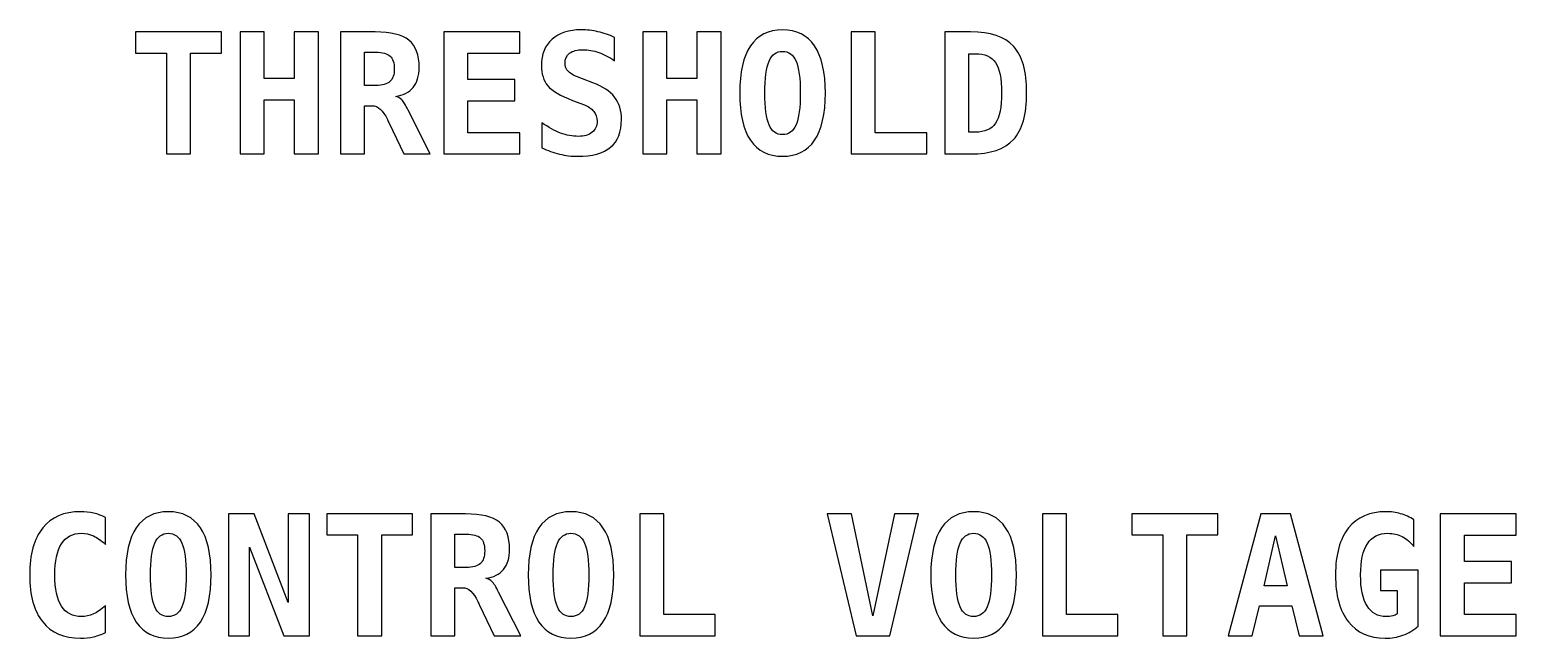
# Model space of a CAD drawing. Header units: centimetres. Extents: x -11.39 to -9.19, y -15.52 to -14.23.
# Drawn here: x -9.975 to -9.191, y -15.264 to -14.944 of the extents above; entities that cross this region are included whole.
import ezdxf

# ---------------------------------------------------------------- set-up
doc = ezdxf.new("R2010")
doc.units = ezdxf.units.CM
doc.header["$MEASUREMENT"] = 0
doc.layers.add('Layer 1', color=7, linetype='Continuous')

msp = doc.modelspace()

# ---------------------------------------------------------------- linework, layer by layer
at = {"layer": 'Layer 1', "color": 250}
for points, knots in [([(-9.89065, -15.0091), (-9.89065, -15.0091), (-9.90334, -15.0091), (-9.90334, -15.0091), (-9.90334, -15.0091), (-9.90334, -15.0091), (-9.90334, -14.95592), (-9.90334, -14.95592), (-9.90334, -14.95592), (-9.90334, -14.95592), (-9.91966, -14.95592), (-9.91966, -14.95592), (-9.91966, -14.95592), (-9.91966, -14.95592), (-9.91966, -14.94481), (-9.91966, -14.94481), (-9.91966, -14.94481), (-9.91966, -14.94481), (-9.87433, -14.94481), (-9.87433, -14.94481), (-9.87433, -14.94481), (-9.87433, -14.94481), (-9.87433, -14.95592), (-9.87433, -14.95592), (-9.87433, -14.95592), (-9.87433, -14.95592), (-9.89065, -14.95592), (-9.89065, -14.95592), (-9.89065, -14.95592), (-9.89065, -14.95592), (-9.89065, -15.0091), (-9.89065, -15.0091)], [0, 0, 0, 0, 0.125, 0.125, 0.125, 0.125, 0.25, 0.25, 0.25, 0.25, 0.375, 0.375, 0.375, 0.375, 0.5, 0.5, 0.5, 0.5, 0.625, 0.625, 0.625, 0.625, 0.75, 0.75, 0.75, 0.75, 0.875, 0.875, 0.875, 0.875, 1, 1, 1, 1]), ([(-9.86456, -14.94481), (-9.86456, -14.94481), (-9.85186, -14.94481), (-9.85186, -14.94481), (-9.85186, -14.94481), (-9.85186, -14.94481), (-9.85186, -14.96931), (-9.85186, -14.96931), (-9.85186, -14.96931), (-9.85186, -14.96931), (-9.83595, -14.96931), (-9.83595, -14.96931), (-9.83595, -14.96931), (-9.83595, -14.96931), (-9.83595, -14.94481), (-9.83595, -14.94481), (-9.83595, -14.94481), (-9.83595, -14.94481), (-9.82325, -14.94481), (-9.82325, -14.94481), (-9.82325, -14.94481), (-9.82325, -14.94481), (-9.82325, -15.0091), (-9.82325, -15.0091), (-9.82325, -15.0091), (-9.82325, -15.0091), (-9.83595, -15.0091), (-9.83595, -15.0091), (-9.83595, -15.0091), (-9.83595, -15.0091), (-9.83595, -14.98051), (-9.83595, -14.98051), (-9.83595, -14.98051), (-9.83595, -14.98051), (-9.85186, -14.98051), (-9.85186, -14.98051), (-9.85186, -14.98051), (-9.85186, -14.98051), (-9.85186, -15.0091), (-9.85186, -15.0091), (-9.85186, -15.0091), (-9.85186, -15.0091), (-9.86456, -15.0091), (-9.86456, -15.0091), (-9.86456, -15.0091), (-9.86456, -15.0091), (-9.86456, -14.94481), (-9.86456, -14.94481)], [0, 0, 0, 0, 0.083333, 0.083333, 0.083333, 0.083333, 0.166667, 0.166667, 0.166667, 0.166667, 0.25, 0.25, 0.25, 0.25, 0.333333, 0.333333, 0.333333, 0.333333, 0.416667, 0.416667, 0.416667, 0.416667, 0.5, 0.5, 0.5, 0.5, 0.583333, 0.583333, 0.583333, 0.583333, 0.666667, 0.666667, 0.666667, 0.666667, 0.75, 0.75, 0.75, 0.75, 0.833333, 0.833333, 0.833333, 0.833333, 0.916667, 0.916667, 0.916667, 0.916667, 1, 1, 1, 1]), ([(-9.78261, -14.97875), (-9.78135, -14.979), (-9.78025, -14.9796), (-9.77932, -14.98054), (-9.77932, -14.98054), (-9.77838, -14.98147), (-9.77725, -14.98329), (-9.7759, -14.98598), (-9.7759, -14.98598), (-9.7759, -14.98598), (-9.76425, -15.0091), (-9.76425, -15.0091), (-9.76425, -15.0091), (-9.76425, -15.0091), (-9.77822, -15.0091), (-9.77822, -15.0091), (-9.77822, -15.0091), (-9.77822, -15.0091), (-9.78596, -14.99287), (-9.78596, -14.99287), (-9.78596, -14.99287), (-9.7862, -14.99242), (-9.78651, -14.99179), (-9.78688, -14.99098), (-9.78688, -14.99098), (-9.78914, -14.98613), (-9.79181, -14.9837), (-9.79489, -14.9837), (-9.79489, -14.9837), (-9.79489, -14.9837), (-9.79893, -14.9837), (-9.79893, -14.9837), (-9.79893, -14.9837), (-9.79893, -14.9837), (-9.79893, -15.0091), (-9.79893, -15.0091), (-9.79893, -15.0091), (-9.79893, -15.0091), (-9.81163, -15.0091), (-9.81163, -15.0091), (-9.81163, -15.0091), (-9.81163, -15.0091), (-9.81163, -14.94481), (-9.81163, -14.94481), (-9.81163, -14.94481), (-9.81163, -14.94481), (-9.79328, -14.94481), (-9.79328, -14.94481), (-9.79328, -14.94481), (-9.78502, -14.94481), (-9.77909, -14.94628), (-9.77548, -14.9492), (-9.77548, -14.9492), (-9.77188, -14.95213), (-9.77008, -14.95689), (-9.77008, -14.96351), (-9.77008, -14.96351), (-9.77008, -14.96792), (-9.77115, -14.97144), (-9.77331, -14.97406), (-9.77331, -14.97406), (-9.77546, -14.97666), (-9.77856, -14.97823), (-9.78261, -14.97875)], [0, 0, 0, 0, 0.0625, 0.0625, 0.0625, 0.0625, 0.125, 0.125, 0.125, 0.125, 0.1875, 0.1875, 0.1875, 0.1875, 0.25, 0.25, 0.25, 0.25, 0.3125, 0.3125, 0.3125, 0.3125, 0.375, 0.375, 0.375, 0.375, 0.4375, 0.4375, 0.4375, 0.4375, 0.5, 0.5, 0.5, 0.5, 0.5625, 0.5625, 0.5625, 0.5625, 0.625, 0.625, 0.625, 0.625, 0.6875, 0.6875, 0.6875, 0.6875, 0.75, 0.75, 0.75, 0.75, 0.8125, 0.8125, 0.8125, 0.8125, 0.875, 0.875, 0.875, 0.875, 0.9375, 0.9375, 0.9375, 0.9375, 1, 1, 1, 1]), ([(-9.71699, -15.0091), (-9.71699, -15.0091), (-9.75704, -15.0091), (-9.75704, -15.0091), (-9.75704, -15.0091), (-9.75704, -15.0091), (-9.75704, -14.94481), (-9.75704, -14.94481), (-9.75704, -14.94481), (-9.75704, -14.94481), (-9.71699, -14.94481), (-9.71699, -14.94481), (-9.71699, -14.94481), (-9.71699, -14.94481), (-9.71699, -14.95601), (-9.71699, -14.95601), (-9.71699, -14.95601), (-9.71699, -14.95601), (-9.74434, -14.95601), (-9.74434, -14.95601), (-9.74434, -14.95601), (-9.74434, -14.95601), (-9.74434, -14.96987), (-9.74434, -14.96987), (-9.74434, -14.96987), (-9.74434, -14.96987), (-9.71957, -14.96987), (-9.71957, -14.96987), (-9.71957, -14.96987), (-9.71957, -14.96987), (-9.71957, -14.98107), (-9.71957, -14.98107), (-9.71957, -14.98107), (-9.71957, -14.98107), (-9.74434, -14.98107), (-9.74434, -14.98107), (-9.74434, -14.98107), (-9.74434, -14.98107), (-9.74434, -14.9979), (-9.74434, -14.9979), (-9.74434, -14.9979), (-9.74434, -14.9979), (-9.71699, -14.9979), (-9.71699, -14.9979), (-9.71699, -14.9979), (-9.71699, -14.9979), (-9.71699, -15.0091), (-9.71699, -15.0091)], [0, 0, 0, 0, 0.083333, 0.083333, 0.083333, 0.083333, 0.166667, 0.166667, 0.166667, 0.166667, 0.25, 0.25, 0.25, 0.25, 0.333333, 0.333333, 0.333333, 0.333333, 0.416667, 0.416667, 0.416667, 0.416667, 0.5, 0.5, 0.5, 0.5, 0.583333, 0.583333, 0.583333, 0.583333, 0.666667, 0.666667, 0.666667, 0.666667, 0.75, 0.75, 0.75, 0.75, 0.833333, 0.833333, 0.833333, 0.833333, 0.916667, 0.916667, 0.916667, 0.916667, 1, 1, 1, 1]), ([(-9.68922, -14.98089), (-9.69561, -14.97845), (-9.69995, -14.97588), (-9.70223, -14.97321), (-9.70223, -14.97321), (-9.70449, -14.97052), (-9.70562, -14.96692), (-9.70562, -14.96237), (-9.70562, -14.96237), (-9.70562, -14.95655), (-9.70376, -14.95197), (-9.70002, -14.94865), (-9.70002, -14.94865), (-9.69629, -14.94531), (-9.69118, -14.94365), (-9.68465, -14.94365), (-9.68465, -14.94365), (-9.6817, -14.94365), (-9.67874, -14.94399), (-9.67579, -14.94466), (-9.67579, -14.94466), (-9.67282, -14.94534), (-9.66989, -14.94632), (-9.667, -14.94765), (-9.667, -14.94765), (-9.667, -14.94765), (-9.667, -14.96005), (-9.667, -14.96005), (-9.667, -14.96005), (-9.66973, -14.95813), (-9.67249, -14.95667), (-9.6753, -14.95566), (-9.6753, -14.95566), (-9.67812, -14.95466), (-9.6809, -14.95416), (-9.68366, -14.95416), (-9.68366, -14.95416), (-9.68674, -14.95416), (-9.68909, -14.95477), (-9.69072, -14.95601), (-9.69072, -14.95601), (-9.69235, -14.95724), (-9.69317, -14.95901), (-9.69317, -14.9613), (-9.69317, -14.9613), (-9.69317, -14.96308), (-9.69257, -14.96455), (-9.69138, -14.96571), (-9.69138, -14.96571), (-9.69019, -14.96687), (-9.68771, -14.96817), (-9.68391, -14.96956), (-9.68391, -14.96956), (-9.68391, -14.96956), (-9.67845, -14.97163), (-9.67845, -14.97163), (-9.67845, -14.97163), (-9.67329, -14.97353), (-9.66948, -14.97604), (-9.66704, -14.97917), (-9.66704, -14.97917), (-9.6646, -14.9823), (-9.66338, -14.98624), (-9.66338, -14.99101), (-9.66338, -14.99101), (-9.66338, -14.9975), (-9.66529, -15.00234), (-9.66913, -15.00554), (-9.66913, -15.00554), (-9.67296, -15.00875), (-9.67876, -15.01035), (-9.6865, -15.01035), (-9.6865, -15.01035), (-9.68969, -15.01035), (-9.69288, -15.00997), (-9.69608, -15.0092), (-9.69608, -15.0092), (-9.69927, -15.00844), (-9.70238, -15.00732), (-9.70536, -15.00582), (-9.70536, -15.00582), (-9.70536, -15.00582), (-9.70536, -14.99268), (-9.70536, -14.99268), (-9.70536, -14.99268), (-9.70198, -14.99509), (-9.69869, -14.9969), (-9.69553, -14.99808), (-9.69553, -14.99808), (-9.69235, -14.99925), (-9.68922, -14.99984), (-9.68612, -14.99984), (-9.68612, -14.99984), (-9.68299, -14.99984), (-9.68056, -14.99913), (-9.67884, -14.99771), (-9.67884, -14.99771), (-9.67712, -14.99628), (-9.67626, -14.9943), (-9.67626, -14.99174), (-9.67626, -14.99174), (-9.67626, -14.98982), (-9.67683, -14.98813), (-9.67798, -14.98669), (-9.67798, -14.98669), (-9.67912, -14.98523), (-9.68078, -14.98408), (-9.68297, -14.98326), (-9.68297, -14.98326), (-9.68297, -14.98326), (-9.68922, -14.98089), (-9.68922, -14.98089)], [0, 0, 0, 0, 0.035714, 0.035714, 0.035714, 0.035714, 0.071429, 0.071429, 0.071429, 0.071429, 0.107143, 0.107143, 0.107143, 0.107143, 0.142857, 0.142857, 0.142857, 0.142857, 0.178571, 0.178571, 0.178571, 0.178571, 0.214286, 0.214286, 0.214286, 0.214286, 0.25, 0.25, 0.25, 0.25, 0.285714, 0.285714, 0.285714, 0.285714, 0.321429, 0.321429, 0.321429, 0.321429, 0.357143, 0.357143, 0.357143, 0.357143, 0.392857, 0.392857, 0.392857, 0.392857, 0.428571, 0.428571, 0.428571, 0.428571, 0.464286, 0.464286, 0.464286, 0.464286, 0.5, 0.5, 0.5, 0.5, 0.535714, 0.535714, 0.535714, 0.535714, 0.571429, 0.571429, 0.571429, 0.571429, 0.607143, 0.607143, 0.607143, 0.607143, 0.642857, 0.642857, 0.642857, 0.642857, 0.678571, 0.678571, 0.678571, 0.678571, 0.714286, 0.714286, 0.714286, 0.714286, 0.75, 0.75, 0.75, 0.75, 0.785714, 0.785714, 0.785714, 0.785714, 0.821429, 0.821429, 0.821429, 0.821429, 0.857143, 0.857143, 0.857143, 0.857143, 0.892857, 0.892857, 0.892857, 0.892857, 0.928571, 0.928571, 0.928571, 0.928571, 0.964286, 0.964286, 0.964286, 0.964286, 1, 1, 1, 1]), ([(-9.6522, -14.94481), (-9.6522, -14.94481), (-9.6395, -14.94481), (-9.6395, -14.94481), (-9.6395, -14.94481), (-9.6395, -14.94481), (-9.6395, -14.96931), (-9.6395, -14.96931), (-9.6395, -14.96931), (-9.6395, -14.96931), (-9.62359, -14.96931), (-9.62359, -14.96931), (-9.62359, -14.96931), (-9.62359, -14.96931), (-9.62359, -14.94481), (-9.62359, -14.94481), (-9.62359, -14.94481), (-9.62359, -14.94481), (-9.61089, -14.94481), (-9.61089, -14.94481), (-9.61089, -14.94481), (-9.61089, -14.94481), (-9.61089, -15.0091), (-9.61089, -15.0091), (-9.61089, -15.0091), (-9.61089, -15.0091), (-9.62359, -15.0091), (-9.62359, -15.0091), (-9.62359, -15.0091), (-9.62359, -15.0091), (-9.62359, -14.98051), (-9.62359, -14.98051), (-9.62359, -14.98051), (-9.62359, -14.98051), (-9.6395, -14.98051), (-9.6395, -14.98051), (-9.6395, -14.98051), (-9.6395, -14.98051), (-9.6395, -15.0091), (-9.6395, -15.0091), (-9.6395, -15.0091), (-9.6395, -15.0091), (-9.6522, -15.0091), (-9.6522, -15.0091), (-9.6522, -15.0091), (-9.6522, -15.0091), (-9.6522, -14.94481), (-9.6522, -14.94481)], [0, 0, 0, 0, 0.083333, 0.083333, 0.083333, 0.083333, 0.166667, 0.166667, 0.166667, 0.166667, 0.25, 0.25, 0.25, 0.25, 0.333333, 0.333333, 0.333333, 0.333333, 0.416667, 0.416667, 0.416667, 0.416667, 0.5, 0.5, 0.5, 0.5, 0.583333, 0.583333, 0.583333, 0.583333, 0.666667, 0.666667, 0.666667, 0.666667, 0.75, 0.75, 0.75, 0.75, 0.833333, 0.833333, 0.833333, 0.833333, 0.916667, 0.916667, 0.916667, 0.916667, 1, 1, 1, 1]), ([(-9.60103, -14.97701), (-9.60103, -14.96602), (-9.59914, -14.95771), (-9.59533, -14.95209), (-9.59533, -14.95209), (-9.59152, -14.94646), (-9.58591, -14.94365), (-9.57847, -14.94365), (-9.57847, -14.94365), (-9.571, -14.94365), (-9.56537, -14.94646), (-9.56157, -14.95209), (-9.56157, -14.95209), (-9.55776, -14.95771), (-9.55586, -14.96602), (-9.55586, -14.97701), (-9.55586, -14.97701), (-9.55586, -14.98799), (-9.55776, -14.99628), (-9.56157, -15.00191), (-9.56157, -15.00191), (-9.56537, -15.00754), (-9.571, -15.01035), (-9.57847, -15.01035), (-9.57847, -15.01035), (-9.58591, -15.01035), (-9.59152, -15.00754), (-9.59533, -15.00191), (-9.59533, -15.00191), (-9.59914, -14.99628), (-9.60103, -14.98799), (-9.60103, -14.97701)], [0, 0, 0, 0, 0.125, 0.125, 0.125, 0.125, 0.25, 0.25, 0.25, 0.25, 0.375, 0.375, 0.375, 0.375, 0.5, 0.5, 0.5, 0.5, 0.625, 0.625, 0.625, 0.625, 0.75, 0.75, 0.75, 0.75, 0.875, 0.875, 0.875, 0.875, 1, 1, 1, 1]), ([(-9.54222, -15.0091), (-9.54222, -15.0091), (-9.54222, -14.94481), (-9.54222, -14.94481), (-9.54222, -14.94481), (-9.54222, -14.94481), (-9.52952, -14.94481), (-9.52952, -14.94481), (-9.52952, -14.94481), (-9.52952, -14.94481), (-9.52952, -14.9979), (-9.52952, -14.9979), (-9.52952, -14.9979), (-9.52952, -14.9979), (-9.50235, -14.9979), (-9.50235, -14.9979), (-9.50235, -14.9979), (-9.50235, -14.9979), (-9.50235, -15.0091), (-9.50235, -15.0091), (-9.50235, -15.0091), (-9.50235, -15.0091), (-9.54222, -15.0091), (-9.54222, -15.0091)], [0, 0, 0, 0, 0.166667, 0.166667, 0.166667, 0.166667, 0.333333, 0.333333, 0.333333, 0.333333, 0.5, 0.5, 0.5, 0.5, 0.666667, 0.666667, 0.666667, 0.666667, 0.833333, 0.833333, 0.833333, 0.833333, 1, 1, 1, 1]), ([(-9.49293, -14.94481), (-9.49293, -14.94481), (-9.47932, -14.94481), (-9.47932, -14.94481), (-9.47932, -14.94481), (-9.46882, -14.94481), (-9.46125, -14.94731), (-9.45664, -14.95232), (-9.45664, -14.95232), (-9.45201, -14.95733), (-9.4497, -14.96552), (-9.4497, -14.9769), (-9.4497, -14.9769), (-9.4497, -14.98829), (-9.45201, -14.9965), (-9.45664, -15.00155), (-9.45664, -15.00155), (-9.46125, -15.00659), (-9.46882, -15.0091), (-9.47932, -15.0091), (-9.47932, -15.0091), (-9.47932, -15.0091), (-9.49293, -15.0091), (-9.49293, -15.0091), (-9.49293, -15.0091), (-9.49293, -15.0091), (-9.49293, -14.94481), (-9.49293, -14.94481)], [0, 0, 0, 0, 0.142857, 0.142857, 0.142857, 0.142857, 0.285714, 0.285714, 0.285714, 0.285714, 0.428571, 0.428571, 0.428571, 0.428571, 0.571429, 0.571429, 0.571429, 0.571429, 0.714286, 0.714286, 0.714286, 0.714286, 0.857143, 0.857143, 0.857143, 0.857143, 1, 1, 1, 1]), ([(-9.79893, -14.9555), (-9.79893, -14.9555), (-9.79893, -14.97302), (-9.79893, -14.97302), (-9.79893, -14.97302), (-9.79893, -14.97302), (-9.79295, -14.97302), (-9.79295, -14.97302), (-9.79295, -14.97302), (-9.78948, -14.97302), (-9.78698, -14.97234), (-9.78548, -14.97097), (-9.78548, -14.97097), (-9.78397, -14.96961), (-9.78322, -14.96736), (-9.78322, -14.96424), (-9.78322, -14.96424), (-9.78322, -14.96111), (-9.78397, -14.95886), (-9.78545, -14.95752), (-9.78545, -14.95752), (-9.78695, -14.95617), (-9.78945, -14.9555), (-9.79295, -14.9555), (-9.79295, -14.9555), (-9.79295, -14.9555), (-9.79893, -14.9555), (-9.79893, -14.9555)], [0, 0, 0, 0, 0.142857, 0.142857, 0.142857, 0.142857, 0.285714, 0.285714, 0.285714, 0.285714, 0.428571, 0.428571, 0.428571, 0.428571, 0.571429, 0.571429, 0.571429, 0.571429, 0.714286, 0.714286, 0.714286, 0.714286, 0.857143, 0.857143, 0.857143, 0.857143, 1, 1, 1, 1]), ([(-9.57847, -14.95505), (-9.58172, -14.95505), (-9.58408, -14.95679), (-9.58558, -14.96024), (-9.58558, -14.96024), (-9.58707, -14.96371), (-9.58782, -14.9693), (-9.58782, -14.97701), (-9.58782, -14.97701), (-9.58782, -14.98472), (-9.58707, -14.99029), (-9.58558, -14.99375), (-9.58558, -14.99375), (-9.58408, -14.99721), (-9.58172, -14.99894), (-9.57847, -14.99894), (-9.57847, -14.99894), (-9.57519, -14.99894), (-9.57281, -14.99721), (-9.57131, -14.99375), (-9.57131, -14.99375), (-9.56983, -14.99029), (-9.56908, -14.98472), (-9.56908, -14.97701), (-9.56908, -14.97701), (-9.56908, -14.9693), (-9.56983, -14.96371), (-9.57131, -14.96024), (-9.57131, -14.96024), (-9.57281, -14.95679), (-9.57519, -14.95505), (-9.57847, -14.95505)], [0, 0, 0, 0, 0.125, 0.125, 0.125, 0.125, 0.25, 0.25, 0.25, 0.25, 0.375, 0.375, 0.375, 0.375, 0.5, 0.5, 0.5, 0.5, 0.625, 0.625, 0.625, 0.625, 0.75, 0.75, 0.75, 0.75, 0.875, 0.875, 0.875, 0.875, 1, 1, 1, 1]), ([(-9.48023, -14.95626), (-9.48023, -14.95626), (-9.48023, -14.99765), (-9.48023, -14.99765), (-9.48023, -14.99765), (-9.48023, -14.99765), (-9.47679, -14.99765), (-9.47679, -14.99765), (-9.47679, -14.99765), (-9.47179, -14.99765), (-9.46822, -14.99608), (-9.4661, -14.99293), (-9.4661, -14.99293), (-9.46397, -14.98979), (-9.46291, -14.98444), (-9.46291, -14.9769), (-9.46291, -14.9769), (-9.46291, -14.9694), (-9.46397, -14.96408), (-9.4661, -14.96095), (-9.4661, -14.96095), (-9.46822, -14.95782), (-9.47179, -14.95626), (-9.47679, -14.95626), (-9.47679, -14.95626), (-9.47679, -14.95626), (-9.48023, -14.95626), (-9.48023, -14.95626)], [0, 0, 0, 0, 0.142857, 0.142857, 0.142857, 0.142857, 0.285714, 0.285714, 0.285714, 0.285714, 0.428571, 0.428571, 0.428571, 0.428571, 0.571429, 0.571429, 0.571429, 0.571429, 0.714286, 0.714286, 0.714286, 0.714286, 0.857143, 0.857143, 0.857143, 0.857143, 1, 1, 1, 1]), ([(-9.93547, -15.26125), (-9.93748, -15.26228), (-9.93959, -15.26306), (-9.94181, -15.26357), (-9.94181, -15.26357), (-9.94401, -15.26408), (-9.94633, -15.26435), (-9.94877, -15.26435), (-9.94877, -15.26435), (-9.95744, -15.26435), (-9.96407, -15.2615), (-9.96863, -15.25578), (-9.96863, -15.25578), (-9.9732, -15.25006), (-9.97548, -15.24182), (-9.97548, -15.23101), (-9.97548, -15.23101), (-9.97548, -15.2202), (-9.9732, -15.21194), (-9.96863, -15.20622), (-9.96863, -15.20622), (-9.96407, -15.2005), (-9.95744, -15.19765), (-9.94877, -15.19765), (-9.94877, -15.19765), (-9.94633, -15.19765), (-9.944, -15.19791), (-9.94176, -15.19843), (-9.94176, -15.19843), (-9.93951, -15.19894), (-9.93743, -15.19972), (-9.93547, -15.20075), (-9.93547, -15.20075), (-9.93547, -15.20075), (-9.93547, -15.21487), (-9.93547, -15.21487), (-9.93547, -15.21487), (-9.93765, -15.21286), (-9.93978, -15.21139), (-9.94182, -15.21045), (-9.94182, -15.21045), (-9.94388, -15.20952), (-9.94599, -15.20905), (-9.94818, -15.20905), (-9.94818, -15.20905), (-9.95283, -15.20905), (-9.95634, -15.21091), (-9.95871, -15.2146), (-9.95871, -15.2146), (-9.96107, -15.21828), (-9.96227, -15.22375), (-9.96227, -15.23101), (-9.96227, -15.23101), (-9.96227, -15.23826), (-9.96107, -15.24371), (-9.95871, -15.2474), (-9.95871, -15.2474), (-9.95634, -15.25109), (-9.95283, -15.25294), (-9.94818, -15.25294), (-9.94818, -15.25294), (-9.94599, -15.25294), (-9.94388, -15.25247), (-9.94182, -15.25155), (-9.94182, -15.25155), (-9.93978, -15.25061), (-9.93765, -15.24914), (-9.93547, -15.24712), (-9.93547, -15.24712), (-9.93547, -15.24712), (-9.93547, -15.26125), (-9.93547, -15.26125)], [0, 0, 0, 0, 0.055556, 0.055556, 0.055556, 0.055556, 0.111111, 0.111111, 0.111111, 0.111111, 0.166667, 0.166667, 0.166667, 0.166667, 0.222222, 0.222222, 0.222222, 0.222222, 0.277778, 0.277778, 0.277778, 0.277778, 0.333333, 0.333333, 0.333333, 0.333333, 0.388889, 0.388889, 0.388889, 0.388889, 0.444444, 0.444444, 0.444444, 0.444444, 0.5, 0.5, 0.5, 0.5, 0.555556, 0.555556, 0.555556, 0.555556, 0.611111, 0.611111, 0.611111, 0.611111, 0.666667, 0.666667, 0.666667, 0.666667, 0.722222, 0.722222, 0.722222, 0.722222, 0.777778, 0.777778, 0.777778, 0.777778, 0.833333, 0.833333, 0.833333, 0.833333, 0.888889, 0.888889, 0.888889, 0.888889, 0.944444, 0.944444, 0.944444, 0.944444, 1, 1, 1, 1]), ([(-9.92496, -15.23101), (-9.92496, -15.22002), (-9.92307, -15.21171), (-9.91926, -15.20609), (-9.91926, -15.20609), (-9.91545, -15.20046), (-9.90984, -15.19765), (-9.9024, -15.19765), (-9.9024, -15.19765), (-9.89493, -15.19765), (-9.8893, -15.20046), (-9.8855, -15.20609), (-9.8855, -15.20609), (-9.88169, -15.21171), (-9.87979, -15.22002), (-9.87979, -15.23101), (-9.87979, -15.23101), (-9.87979, -15.24199), (-9.88169, -15.25028), (-9.8855, -15.25591), (-9.8855, -15.25591), (-9.8893, -15.26154), (-9.89493, -15.26435), (-9.9024, -15.26435), (-9.9024, -15.26435), (-9.90984, -15.26435), (-9.91545, -15.26154), (-9.91926, -15.25591), (-9.91926, -15.25591), (-9.92307, -15.25028), (-9.92496, -15.24199), (-9.92496, -15.23101)], [0, 0, 0, 0, 0.125, 0.125, 0.125, 0.125, 0.25, 0.25, 0.25, 0.25, 0.375, 0.375, 0.375, 0.375, 0.5, 0.5, 0.5, 0.5, 0.625, 0.625, 0.625, 0.625, 0.75, 0.75, 0.75, 0.75, 0.875, 0.875, 0.875, 0.875, 1, 1, 1, 1]), ([(-9.87071, -15.19881), (-9.87071, -15.19881), (-9.85706, -15.19881), (-9.85706, -15.19881), (-9.85706, -15.19881), (-9.85706, -15.19881), (-9.83915, -15.24554), (-9.83915, -15.24554), (-9.83915, -15.24554), (-9.83915, -15.24554), (-9.83915, -15.19881), (-9.83915, -15.19881), (-9.83915, -15.19881), (-9.83915, -15.19881), (-9.82795, -15.19881), (-9.82795, -15.19881), (-9.82795, -15.19881), (-9.82795, -15.19881), (-9.82795, -15.2631), (-9.82795, -15.2631), (-9.82795, -15.2631), (-9.82795, -15.2631), (-9.84152, -15.2631), (-9.84152, -15.2631), (-9.84152, -15.2631), (-9.84152, -15.2631), (-9.85951, -15.21637), (-9.85951, -15.21637), (-9.85951, -15.21637), (-9.85951, -15.21637), (-9.85951, -15.2631), (-9.85951, -15.2631), (-9.85951, -15.2631), (-9.85951, -15.2631), (-9.87071, -15.2631), (-9.87071, -15.2631), (-9.87071, -15.2631), (-9.87071, -15.2631), (-9.87071, -15.19881), (-9.87071, -15.19881)], [0, 0, 0, 0, 0.1, 0.1, 0.1, 0.1, 0.2, 0.2, 0.2, 0.2, 0.3, 0.3, 0.3, 0.3, 0.4, 0.4, 0.4, 0.4, 0.5, 0.5, 0.5, 0.5, 0.6, 0.6, 0.6, 0.6, 0.7, 0.7, 0.7, 0.7, 0.8, 0.8, 0.8, 0.8, 0.9, 0.9, 0.9, 0.9, 1, 1, 1, 1]), ([(-9.78986, -15.2631), (-9.78986, -15.2631), (-9.80255, -15.2631), (-9.80255, -15.2631), (-9.80255, -15.2631), (-9.80255, -15.2631), (-9.80255, -15.20992), (-9.80255, -15.20992), (-9.80255, -15.20992), (-9.80255, -15.20992), (-9.81887, -15.20992), (-9.81887, -15.20992), (-9.81887, -15.20992), (-9.81887, -15.20992), (-9.81887, -15.19881), (-9.81887, -15.19881), (-9.81887, -15.19881), (-9.81887, -15.19881), (-9.77354, -15.19881), (-9.77354, -15.19881), (-9.77354, -15.19881), (-9.77354, -15.19881), (-9.77354, -15.20992), (-9.77354, -15.20992), (-9.77354, -15.20992), (-9.77354, -15.20992), (-9.78986, -15.20992), (-9.78986, -15.20992), (-9.78986, -15.20992), (-9.78986, -15.20992), (-9.78986, -15.2631), (-9.78986, -15.2631)], [0, 0, 0, 0, 0.125, 0.125, 0.125, 0.125, 0.25, 0.25, 0.25, 0.25, 0.375, 0.375, 0.375, 0.375, 0.5, 0.5, 0.5, 0.5, 0.625, 0.625, 0.625, 0.625, 0.75, 0.75, 0.75, 0.75, 0.875, 0.875, 0.875, 0.875, 1, 1, 1, 1]), ([(-9.73491, -15.23275), (-9.73365, -15.233), (-9.73255, -15.2336), (-9.73162, -15.23454), (-9.73162, -15.23454), (-9.73068, -15.23547), (-9.72955, -15.23729), (-9.7282, -15.23998), (-9.7282, -15.23998), (-9.7282, -15.23998), (-9.71655, -15.2631), (-9.71655, -15.2631), (-9.71655, -15.2631), (-9.71655, -15.2631), (-9.73052, -15.2631), (-9.73052, -15.2631), (-9.73052, -15.2631), (-9.73052, -15.2631), (-9.73826, -15.24687), (-9.73826, -15.24687), (-9.73826, -15.24687), (-9.7385, -15.24642), (-9.73881, -15.24579), (-9.73918, -15.24498), (-9.73918, -15.24498), (-9.74144, -15.24013), (-9.74411, -15.2377), (-9.74719, -15.2377), (-9.74719, -15.2377), (-9.74719, -15.2377), (-9.75123, -15.2377), (-9.75123, -15.2377), (-9.75123, -15.2377), (-9.75123, -15.2377), (-9.75123, -15.2631), (-9.75123, -15.2631), (-9.75123, -15.2631), (-9.75123, -15.2631), (-9.76393, -15.2631), (-9.76393, -15.2631), (-9.76393, -15.2631), (-9.76393, -15.2631), (-9.76393, -15.19881), (-9.76393, -15.19881), (-9.76393, -15.19881), (-9.76393, -15.19881), (-9.74558, -15.19881), (-9.74558, -15.19881), (-9.74558, -15.19881), (-9.73732, -15.19881), (-9.73139, -15.20028), (-9.72778, -15.2032), (-9.72778, -15.2032), (-9.72418, -15.20613), (-9.72238, -15.21089), (-9.72238, -15.21751), (-9.72238, -15.21751), (-9.72238, -15.22192), (-9.72345, -15.22544), (-9.72561, -15.22806), (-9.72561, -15.22806), (-9.72776, -15.23066), (-9.73086, -15.23223), (-9.73491, -15.23275)], [0, 0, 0, 0, 0.0625, 0.0625, 0.0625, 0.0625, 0.125, 0.125, 0.125, 0.125, 0.1875, 0.1875, 0.1875, 0.1875, 0.25, 0.25, 0.25, 0.25, 0.3125, 0.3125, 0.3125, 0.3125, 0.375, 0.375, 0.375, 0.375, 0.4375, 0.4375, 0.4375, 0.4375, 0.5, 0.5, 0.5, 0.5, 0.5625, 0.5625, 0.5625, 0.5625, 0.625, 0.625, 0.625, 0.625, 0.6875, 0.6875, 0.6875, 0.6875, 0.75, 0.75, 0.75, 0.75, 0.8125, 0.8125, 0.8125, 0.8125, 0.875, 0.875, 0.875, 0.875, 0.9375, 0.9375, 0.9375, 0.9375, 1, 1, 1, 1]), ([(-9.7126, -15.23101), (-9.7126, -15.22002), (-9.71071, -15.21171), (-9.7069, -15.20609), (-9.7069, -15.20609), (-9.70309, -15.20046), (-9.69748, -15.19765), (-9.69004, -15.19765), (-9.69004, -15.19765), (-9.68257, -15.19765), (-9.67694, -15.20046), (-9.67314, -15.20609), (-9.67314, -15.20609), (-9.66933, -15.21171), (-9.66743, -15.22002), (-9.66743, -15.23101), (-9.66743, -15.23101), (-9.66743, -15.24199), (-9.66933, -15.25028), (-9.67314, -15.25591), (-9.67314, -15.25591), (-9.67694, -15.26154), (-9.68257, -15.26435), (-9.69004, -15.26435), (-9.69004, -15.26435), (-9.69748, -15.26435), (-9.70309, -15.26154), (-9.7069, -15.25591), (-9.7069, -15.25591), (-9.71071, -15.25028), (-9.7126, -15.24199), (-9.7126, -15.23101)], [0, 0, 0, 0, 0.125, 0.125, 0.125, 0.125, 0.25, 0.25, 0.25, 0.25, 0.375, 0.375, 0.375, 0.375, 0.5, 0.5, 0.5, 0.5, 0.625, 0.625, 0.625, 0.625, 0.75, 0.75, 0.75, 0.75, 0.875, 0.875, 0.875, 0.875, 1, 1, 1, 1]), ([(-9.65379, -15.2631), (-9.65379, -15.2631), (-9.65379, -15.19881), (-9.65379, -15.19881), (-9.65379, -15.19881), (-9.65379, -15.19881), (-9.64109, -15.19881), (-9.64109, -15.19881), (-9.64109, -15.19881), (-9.64109, -15.19881), (-9.64109, -15.2519), (-9.64109, -15.2519), (-9.64109, -15.2519), (-9.64109, -15.2519), (-9.61392, -15.2519), (-9.61392, -15.2519), (-9.61392, -15.2519), (-9.61392, -15.2519), (-9.61392, -15.2631), (-9.61392, -15.2631), (-9.61392, -15.2631), (-9.61392, -15.2631), (-9.65379, -15.2631), (-9.65379, -15.2631)], [0, 0, 0, 0, 0.166667, 0.166667, 0.166667, 0.166667, 0.333333, 0.333333, 0.333333, 0.333333, 0.5, 0.5, 0.5, 0.5, 0.666667, 0.666667, 0.666667, 0.666667, 0.833333, 0.833333, 0.833333, 0.833333, 1, 1, 1, 1]), ([(-9.53077, -15.2525), (-9.53077, -15.2525), (-9.51945, -15.19881), (-9.51945, -15.19881), (-9.51945, -15.19881), (-9.51945, -15.19881), (-9.50666, -15.19881), (-9.50666, -15.19881), (-9.50666, -15.19881), (-9.50666, -15.19881), (-9.52195, -15.2631), (-9.52195, -15.2631), (-9.52195, -15.2631), (-9.52195, -15.2631), (-9.53956, -15.2631), (-9.53956, -15.2631), (-9.53956, -15.2631), (-9.53956, -15.2631), (-9.55485, -15.19881), (-9.55485, -15.19881), (-9.55485, -15.19881), (-9.55485, -15.19881), (-9.54206, -15.19881), (-9.54206, -15.19881), (-9.54206, -15.19881), (-9.54206, -15.19881), (-9.53077, -15.2525), (-9.53077, -15.2525)], [0, 0, 0, 0, 0.142857, 0.142857, 0.142857, 0.142857, 0.285714, 0.285714, 0.285714, 0.285714, 0.428571, 0.428571, 0.428571, 0.428571, 0.571429, 0.571429, 0.571429, 0.571429, 0.714286, 0.714286, 0.714286, 0.714286, 0.857143, 0.857143, 0.857143, 0.857143, 1, 1, 1, 1]), ([(-9.50024, -15.23101), (-9.50024, -15.22002), (-9.49835, -15.21171), (-9.49454, -15.20609), (-9.49454, -15.20609), (-9.49073, -15.20046), (-9.48512, -15.19765), (-9.47768, -15.19765), (-9.47768, -15.19765), (-9.47021, -15.19765), (-9.46458, -15.20046), (-9.46078, -15.20609), (-9.46078, -15.20609), (-9.45697, -15.21171), (-9.45507, -15.22002), (-9.45507, -15.23101), (-9.45507, -15.23101), (-9.45507, -15.24199), (-9.45697, -15.25028), (-9.46078, -15.25591), (-9.46078, -15.25591), (-9.46458, -15.26154), (-9.47021, -15.26435), (-9.47768, -15.26435), (-9.47768, -15.26435), (-9.48512, -15.26435), (-9.49073, -15.26154), (-9.49454, -15.25591), (-9.49454, -15.25591), (-9.49835, -15.25028), (-9.50024, -15.24199), (-9.50024, -15.23101)], [0, 0, 0, 0, 0.125, 0.125, 0.125, 0.125, 0.25, 0.25, 0.25, 0.25, 0.375, 0.375, 0.375, 0.375, 0.5, 0.5, 0.5, 0.5, 0.625, 0.625, 0.625, 0.625, 0.75, 0.75, 0.75, 0.75, 0.875, 0.875, 0.875, 0.875, 1, 1, 1, 1]), ([(-9.44143, -15.2631), (-9.44143, -15.2631), (-9.44143, -15.19881), (-9.44143, -15.19881), (-9.44143, -15.19881), (-9.44143, -15.19881), (-9.42873, -15.19881), (-9.42873, -15.19881), (-9.42873, -15.19881), (-9.42873, -15.19881), (-9.42873, -15.2519), (-9.42873, -15.2519), (-9.42873, -15.2519), (-9.42873, -15.2519), (-9.40156, -15.2519), (-9.40156, -15.2519), (-9.40156, -15.2519), (-9.40156, -15.2519), (-9.40156, -15.2631), (-9.40156, -15.2631), (-9.40156, -15.2631), (-9.40156, -15.2631), (-9.44143, -15.2631), (-9.44143, -15.2631)], [0, 0, 0, 0, 0.166667, 0.166667, 0.166667, 0.166667, 0.333333, 0.333333, 0.333333, 0.333333, 0.5, 0.5, 0.5, 0.5, 0.666667, 0.666667, 0.666667, 0.666667, 0.833333, 0.833333, 0.833333, 0.833333, 1, 1, 1, 1]), ([(-9.36514, -15.2631), (-9.36514, -15.2631), (-9.37783, -15.2631), (-9.37783, -15.2631), (-9.37783, -15.2631), (-9.37783, -15.2631), (-9.37783, -15.20992), (-9.37783, -15.20992), (-9.37783, -15.20992), (-9.37783, -15.20992), (-9.39415, -15.20992), (-9.39415, -15.20992), (-9.39415, -15.20992), (-9.39415, -15.20992), (-9.39415, -15.19881), (-9.39415, -15.19881), (-9.39415, -15.19881), (-9.39415, -15.19881), (-9.34882, -15.19881), (-9.34882, -15.19881), (-9.34882, -15.19881), (-9.34882, -15.19881), (-9.34882, -15.20992), (-9.34882, -15.20992), (-9.34882, -15.20992), (-9.34882, -15.20992), (-9.36514, -15.20992), (-9.36514, -15.20992), (-9.36514, -15.20992), (-9.36514, -15.20992), (-9.36514, -15.2631), (-9.36514, -15.2631)], [0, 0, 0, 0, 0.125, 0.125, 0.125, 0.125, 0.25, 0.25, 0.25, 0.25, 0.375, 0.375, 0.375, 0.375, 0.5, 0.5, 0.5, 0.5, 0.625, 0.625, 0.625, 0.625, 0.75, 0.75, 0.75, 0.75, 0.875, 0.875, 0.875, 0.875, 1, 1, 1, 1]), ([(-9.32616, -15.19881), (-9.32616, -15.19881), (-9.31062, -15.19881), (-9.31062, -15.19881), (-9.31062, -15.19881), (-9.31062, -15.19881), (-9.29326, -15.2631), (-9.29326, -15.2631), (-9.29326, -15.2631), (-9.29326, -15.2631), (-9.30596, -15.2631), (-9.30596, -15.2631), (-9.30596, -15.2631), (-9.30596, -15.2631), (-9.30993, -15.24721), (-9.30993, -15.24721), (-9.30993, -15.24721), (-9.30993, -15.24721), (-9.32693, -15.24721), (-9.32693, -15.24721), (-9.32693, -15.24721), (-9.32693, -15.24721), (-9.33081, -15.2631), (-9.33081, -15.2631), (-9.33081, -15.2631), (-9.33081, -15.2631), (-9.34351, -15.2631), (-9.34351, -15.2631), (-9.34351, -15.2631), (-9.34351, -15.2631), (-9.32616, -15.19881), (-9.32616, -15.19881)], [0, 0, 0, 0, 0.125, 0.125, 0.125, 0.125, 0.25, 0.25, 0.25, 0.25, 0.375, 0.375, 0.375, 0.375, 0.5, 0.5, 0.5, 0.5, 0.625, 0.625, 0.625, 0.625, 0.75, 0.75, 0.75, 0.75, 0.875, 0.875, 0.875, 0.875, 1, 1, 1, 1]), ([(-9.2543, -15.25147), (-9.2543, -15.25147), (-9.2543, -15.23922), (-9.2543, -15.23922), (-9.2543, -15.23922), (-9.2543, -15.23922), (-9.263, -15.23922), (-9.263, -15.23922), (-9.263, -15.23922), (-9.263, -15.23922), (-9.263, -15.22853), (-9.263, -15.22853), (-9.263, -15.22853), (-9.263, -15.22853), (-9.24318, -15.22853), (-9.24318, -15.22853), (-9.24318, -15.22853), (-9.24318, -15.22853), (-9.24318, -15.25798), (-9.24318, -15.25798), (-9.24318, -15.25798), (-9.24562, -15.26007), (-9.24831, -15.26166), (-9.25125, -15.26273), (-9.25125, -15.26273), (-9.25421, -15.26381), (-9.25735, -15.26435), (-9.2607, -15.26435), (-9.2607, -15.26435), (-9.26904, -15.26435), (-9.27546, -15.26145), (-9.28, -15.25568), (-9.28, -15.25568), (-9.28454, -15.24989), (-9.28681, -15.24167), (-9.28681, -15.23101), (-9.28681, -15.23101), (-9.28681, -15.2202), (-9.28452, -15.21194), (-9.27994, -15.20622), (-9.27994, -15.20622), (-9.27536, -15.2005), (-9.26874, -15.19765), (-9.2601, -15.19765), (-9.2601, -15.19765), (-9.25751, -15.19765), (-9.25499, -15.19802), (-9.25249, -15.19875), (-9.25249, -15.19875), (-9.24999, -15.19947), (-9.24764, -15.20053), (-9.24546, -15.20191), (-9.24546, -15.20191), (-9.24546, -15.20191), (-9.24546, -15.21599), (-9.24546, -15.21599), (-9.24546, -15.21599), (-9.24724, -15.2137), (-9.24928, -15.21196), (-9.25161, -15.2108), (-9.25161, -15.2108), (-9.25391, -15.20964), (-9.25644, -15.20905), (-9.25921, -15.20905), (-9.25921, -15.20905), (-9.26403, -15.20905), (-9.26764, -15.21088), (-9.27002, -15.21451), (-9.27002, -15.21451), (-9.2724, -15.21814), (-9.27359, -15.22363), (-9.27359, -15.23101), (-9.27359, -15.23101), (-9.27359, -15.23817), (-9.27245, -15.24361), (-9.27016, -15.24734), (-9.27016, -15.24734), (-9.26785, -15.25108), (-9.26451, -15.25294), (-9.26012, -15.25294), (-9.26012, -15.25294), (-9.25879, -15.25294), (-9.25765, -15.25283), (-9.25666, -15.25258), (-9.25666, -15.25258), (-9.25569, -15.25234), (-9.2549, -15.25197), (-9.2543, -15.25147)], [0, 0, 0, 0, 0.045455, 0.045455, 0.045455, 0.045455, 0.090909, 0.090909, 0.090909, 0.090909, 0.136364, 0.136364, 0.136364, 0.136364, 0.181818, 0.181818, 0.181818, 0.181818, 0.227273, 0.227273, 0.227273, 0.227273, 0.272727, 0.272727, 0.272727, 0.272727, 0.318182, 0.318182, 0.318182, 0.318182, 0.363636, 0.363636, 0.363636, 0.363636, 0.409091, 0.409091, 0.409091, 0.409091, 0.454545, 0.454545, 0.454545, 0.454545, 0.5, 0.5, 0.5, 0.5, 0.545455, 0.545455, 0.545455, 0.545455, 0.590909, 0.590909, 0.590909, 0.590909, 0.636364, 0.636364, 0.636364, 0.636364, 0.681818, 0.681818, 0.681818, 0.681818, 0.727273, 0.727273, 0.727273, 0.727273, 0.772727, 0.772727, 0.772727, 0.772727, 0.818182, 0.818182, 0.818182, 0.818182, 0.863636, 0.863636, 0.863636, 0.863636, 0.909091, 0.909091, 0.909091, 0.909091, 0.954545, 0.954545, 0.954545, 0.954545, 1, 1, 1, 1]), ([(-9.19148, -15.2631), (-9.19148, -15.2631), (-9.23153, -15.2631), (-9.23153, -15.2631), (-9.23153, -15.2631), (-9.23153, -15.2631), (-9.23153, -15.19881), (-9.23153, -15.19881), (-9.23153, -15.19881), (-9.23153, -15.19881), (-9.19148, -15.19881), (-9.19148, -15.19881), (-9.19148, -15.19881), (-9.19148, -15.19881), (-9.19148, -15.21001), (-9.19148, -15.21001), (-9.19148, -15.21001), (-9.19148, -15.21001), (-9.21883, -15.21001), (-9.21883, -15.21001), (-9.21883, -15.21001), (-9.21883, -15.21001), (-9.21883, -15.22387), (-9.21883, -15.22387), (-9.21883, -15.22387), (-9.21883, -15.22387), (-9.19406, -15.22387), (-9.19406, -15.22387), (-9.19406, -15.22387), (-9.19406, -15.22387), (-9.19406, -15.23507), (-9.19406, -15.23507), (-9.19406, -15.23507), (-9.19406, -15.23507), (-9.21883, -15.23507), (-9.21883, -15.23507), (-9.21883, -15.23507), (-9.21883, -15.23507), (-9.21883, -15.2519), (-9.21883, -15.2519), (-9.21883, -15.2519), (-9.21883, -15.2519), (-9.19148, -15.2519), (-9.19148, -15.2519), (-9.19148, -15.2519), (-9.19148, -15.2519), (-9.19148, -15.2631), (-9.19148, -15.2631)], [0, 0, 0, 0, 0.083333, 0.083333, 0.083333, 0.083333, 0.166667, 0.166667, 0.166667, 0.166667, 0.25, 0.25, 0.25, 0.25, 0.333333, 0.333333, 0.333333, 0.333333, 0.416667, 0.416667, 0.416667, 0.416667, 0.5, 0.5, 0.5, 0.5, 0.583333, 0.583333, 0.583333, 0.583333, 0.666667, 0.666667, 0.666667, 0.666667, 0.75, 0.75, 0.75, 0.75, 0.833333, 0.833333, 0.833333, 0.833333, 0.916667, 0.916667, 0.916667, 0.916667, 1, 1, 1, 1]), ([(-9.9024, -15.20905), (-9.90565, -15.20905), (-9.90801, -15.21079), (-9.90951, -15.21424), (-9.90951, -15.21424), (-9.911, -15.21771), (-9.91175, -15.2233), (-9.91175, -15.23101), (-9.91175, -15.23101), (-9.91175, -15.23872), (-9.911, -15.24429), (-9.90951, -15.24775), (-9.90951, -15.24775), (-9.90801, -15.25121), (-9.90565, -15.25294), (-9.9024, -15.25294), (-9.9024, -15.25294), (-9.89912, -15.25294), (-9.89674, -15.25121), (-9.89524, -15.24775), (-9.89524, -15.24775), (-9.89376, -15.24429), (-9.89301, -15.23872), (-9.89301, -15.23101), (-9.89301, -15.23101), (-9.89301, -15.2233), (-9.89376, -15.21771), (-9.89524, -15.21424), (-9.89524, -15.21424), (-9.89674, -15.21079), (-9.89912, -15.20905), (-9.9024, -15.20905)], [0, 0, 0, 0, 0.125, 0.125, 0.125, 0.125, 0.25, 0.25, 0.25, 0.25, 0.375, 0.375, 0.375, 0.375, 0.5, 0.5, 0.5, 0.5, 0.625, 0.625, 0.625, 0.625, 0.75, 0.75, 0.75, 0.75, 0.875, 0.875, 0.875, 0.875, 1, 1, 1, 1]), ([(-9.75123, -15.2095), (-9.75123, -15.2095), (-9.75123, -15.22702), (-9.75123, -15.22702), (-9.75123, -15.22702), (-9.75123, -15.22702), (-9.74525, -15.22702), (-9.74525, -15.22702), (-9.74525, -15.22702), (-9.74178, -15.22702), (-9.73928, -15.22634), (-9.73778, -15.22497), (-9.73778, -15.22497), (-9.73627, -15.22361), (-9.73552, -15.22136), (-9.73552, -15.21824), (-9.73552, -15.21824), (-9.73552, -15.21511), (-9.73627, -15.21286), (-9.73775, -15.21152), (-9.73775, -15.21152), (-9.73925, -15.21017), (-9.74175, -15.2095), (-9.74525, -15.2095), (-9.74525, -15.2095), (-9.74525, -15.2095), (-9.75123, -15.2095), (-9.75123, -15.2095)], [0, 0, 0, 0, 0.142857, 0.142857, 0.142857, 0.142857, 0.285714, 0.285714, 0.285714, 0.285714, 0.428571, 0.428571, 0.428571, 0.428571, 0.571429, 0.571429, 0.571429, 0.571429, 0.714286, 0.714286, 0.714286, 0.714286, 0.857143, 0.857143, 0.857143, 0.857143, 1, 1, 1, 1]), ([(-9.69004, -15.20905), (-9.69329, -15.20905), (-9.69565, -15.21079), (-9.69715, -15.21424), (-9.69715, -15.21424), (-9.69864, -15.21771), (-9.69939, -15.2233), (-9.69939, -15.23101), (-9.69939, -15.23101), (-9.69939, -15.23872), (-9.69864, -15.24429), (-9.69715, -15.24775), (-9.69715, -15.24775), (-9.69565, -15.25121), (-9.69329, -15.25294), (-9.69004, -15.25294), (-9.69004, -15.25294), (-9.68676, -15.25294), (-9.68438, -15.25121), (-9.68288, -15.24775), (-9.68288, -15.24775), (-9.6814, -15.24429), (-9.68065, -15.23872), (-9.68065, -15.23101), (-9.68065, -15.23101), (-9.68065, -15.2233), (-9.6814, -15.21771), (-9.68288, -15.21424), (-9.68288, -15.21424), (-9.68438, -15.21079), (-9.68676, -15.20905), (-9.69004, -15.20905)], [0, 0, 0, 0, 0.125, 0.125, 0.125, 0.125, 0.25, 0.25, 0.25, 0.25, 0.375, 0.375, 0.375, 0.375, 0.5, 0.5, 0.5, 0.5, 0.625, 0.625, 0.625, 0.625, 0.75, 0.75, 0.75, 0.75, 0.875, 0.875, 0.875, 0.875, 1, 1, 1, 1]), ([(-9.47768, -15.20905), (-9.48093, -15.20905), (-9.48329, -15.21079), (-9.48479, -15.21424), (-9.48479, -15.21424), (-9.48628, -15.21771), (-9.48703, -15.2233), (-9.48703, -15.23101), (-9.48703, -15.23101), (-9.48703, -15.23872), (-9.48628, -15.24429), (-9.48479, -15.24775), (-9.48479, -15.24775), (-9.48329, -15.25121), (-9.48093, -15.25294), (-9.47768, -15.25294), (-9.47768, -15.25294), (-9.4744, -15.25294), (-9.47202, -15.25121), (-9.47052, -15.24775), (-9.47052, -15.24775), (-9.46904, -15.24429), (-9.46829, -15.23872), (-9.46829, -15.23101), (-9.46829, -15.23101), (-9.46829, -15.2233), (-9.46904, -15.21771), (-9.47052, -15.21424), (-9.47052, -15.21424), (-9.47202, -15.21079), (-9.4744, -15.20905), (-9.47768, -15.20905)], [0, 0, 0, 0, 0.125, 0.125, 0.125, 0.125, 0.25, 0.25, 0.25, 0.25, 0.375, 0.375, 0.375, 0.375, 0.5, 0.5, 0.5, 0.5, 0.625, 0.625, 0.625, 0.625, 0.75, 0.75, 0.75, 0.75, 0.875, 0.875, 0.875, 0.875, 1, 1, 1, 1]), ([(-9.31841, -15.21044), (-9.31841, -15.21044), (-9.32439, -15.23675), (-9.32439, -15.23675), (-9.32439, -15.23675), (-9.32439, -15.23675), (-9.31238, -15.23675), (-9.31238, -15.23675), (-9.31238, -15.23675), (-9.31238, -15.23675), (-9.31841, -15.21044), (-9.31841, -15.21044)], [0, 0, 0, 0, 0.333333, 0.333333, 0.333333, 0.333333, 0.666667, 0.666667, 0.666667, 0.666667, 1, 1, 1, 1])]:
    msp.add_open_spline(points, degree=3, knots=knots, dxfattribs=at)

doc.saveas('drawing.dxf')
